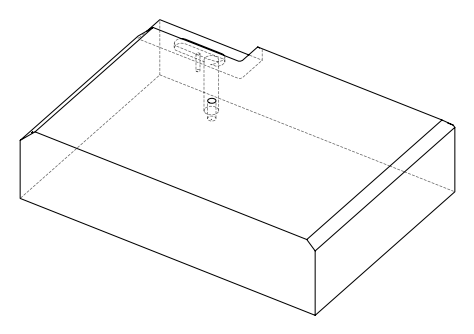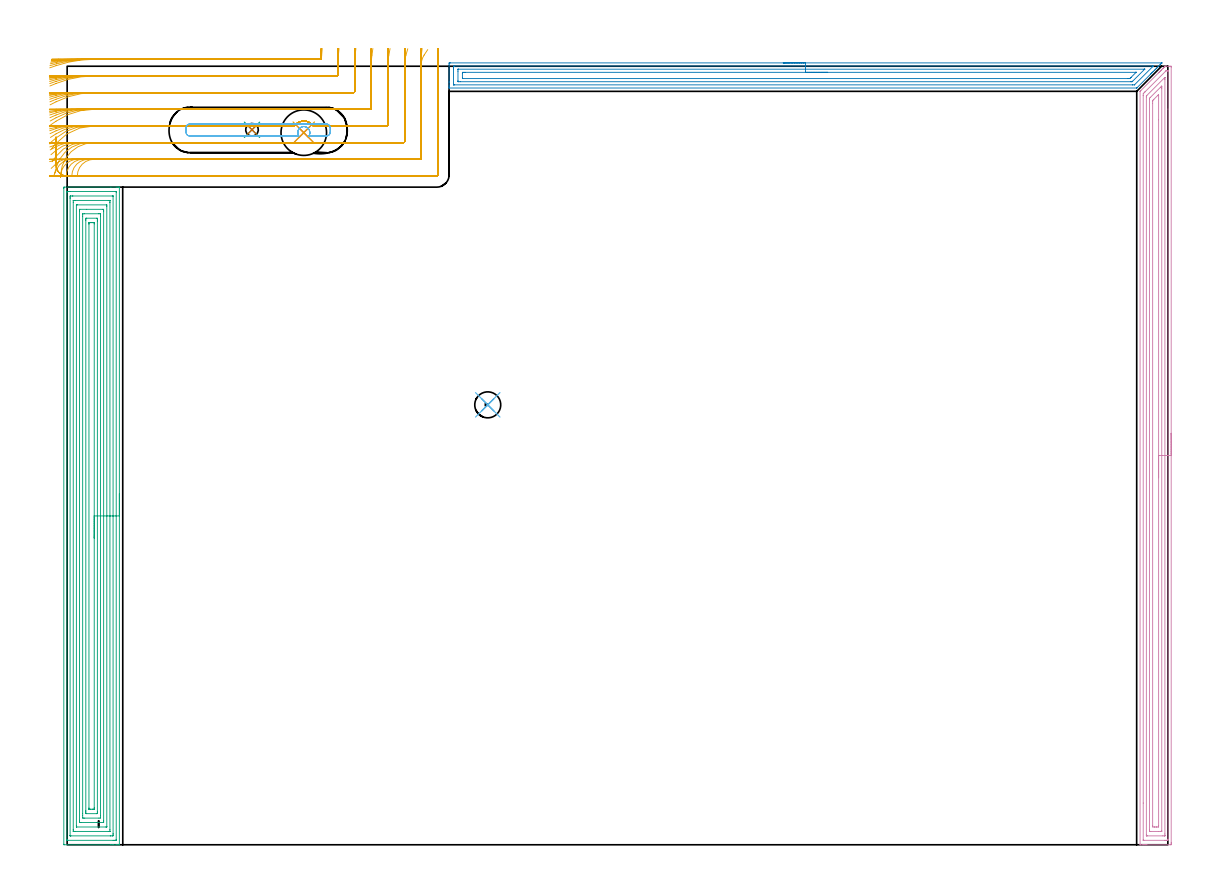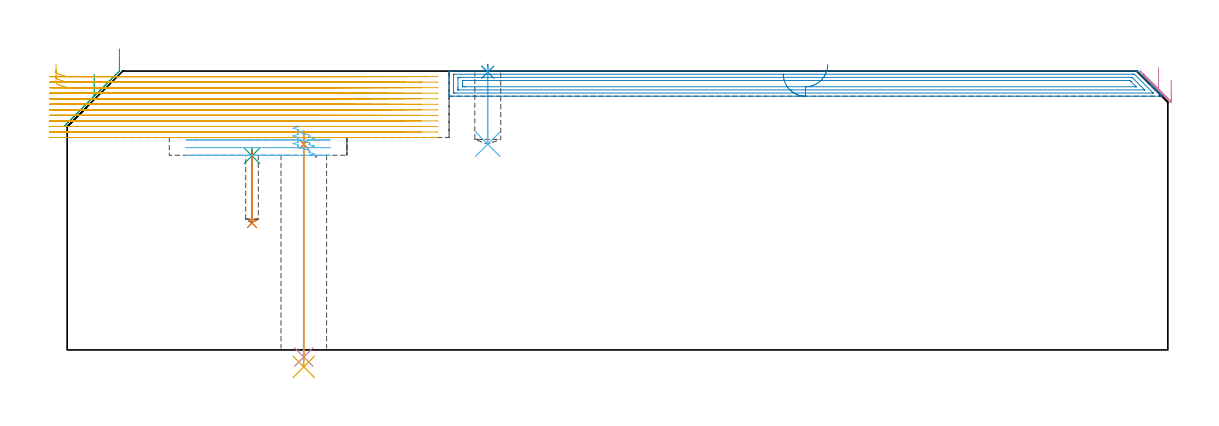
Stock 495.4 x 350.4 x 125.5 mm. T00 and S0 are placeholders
(PLAN: 12 operations, 7 tool changes, 86.6 min)
(1 SPOT_DRILL | STEP1HOLE | NXT0321_9005460120000 | 0.06 min | 3549 mm3)
(2 SPOT_DRILL_1 | STEP1POCKET | NXT0321_9005460120000 | 0.03 min | 1 mm3)
(3 SPOT_DRILL_2 | STEP1POCKET_1 | NXT0321_9005460120000 | 0.03 min | 4139 mm3)
(4 DRILL_THROUGH_HOLE_INTO_CENTER | STEP1HOLE | NXT0301_065 | 0.41 min | 6453 mm3)
(5 DRILL_TO_ENLARGE_THROUGH_HOLE | STEP1HOLE | UGT0301_050 | 0.43 min | 31342 mm3)
(6 DRILL_BLIND_HOLE_INTO_CENTER | STEP1POCKET | NXT0301_088 | 0.14 min | 3363 mm3)
(7 DRILL_BLIND_HOLE_INTO_CENTER_1 | STEP1POCKET_1 | UGT0301_180 | 0.14 min | 740 mm3)
(8 AREA_MILL | FG_CHAMFER_SURFACE | UGT0205_001 | 10.38 min | 21058 mm3)
(9 AREA_MILL_1 | FG_CHAMFER_SURFACE_1 | UGT0205_001 | 21.74 min | 95088 mm3)
(10 AREA_MILL_2 | FG_CHAMFER_SURFACE_2 | UGT0205_001 | 14.15 min | 33697 mm3)
(11 MILL_CORNER_NOTCH_RECTANGULAR | CORNER_NOTCH_RECTANGULAR | NXT0201_013 | Follow Part, ap 2.5, ae 75% | 37.94 min | 263227 mm3)
(12 MILL_RECTANGULAR_POCKET | POCKET_RECTANGULAR_STRAIGHT | UGT0201_133 | Follow Part, ap 3.75, ae 75% | 1.11 min | 9085 mm3)
(TOOL NXT0321_9005460120000 | NC Spot Drill, 142deg, 12mm, Carbide, Uncoated | D12 PA142 FL30 Z2)
(TOOL NXT0301_065 | Carbide Drill 9.4mm [860.1-0940-075A1-MM 2214] | D9.4 PA140 FL98 Z2)
(TOOL UGT0301_050 | Twist Drill 20.5 mm | D20.5 PA118 FL145 Z2)
(TOOL NXT0301_088 | Carbide Drill 11.7mm [860.1-1170-035A1-MM 2214] | D11.7 PA140 FL55 Z2)
(TOOL UGT0301_180 | Twist Drill 5.7 mm | D5.7 PA118 FL55 Z2)
(TOOL UGT0205_001 | Chamfer Mill 20 x 3 x 45 deg. | D20 FL50 Z2)
(TOOL NXT0201_013 | ENDMILL 10mm | D10 FL30 Z4)
(TOOL UGT0201_133 | Carbide End Mill 15.0 | D15 FL30 Z4)
(OP 1 SPOT_DRILL)
G17 G21 G94 G90
T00 M6
G54
G17 G0 G90 X106.5 Y320.5 S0 M3
G43 Z135.5 H0
G94 G81 G98 Z92.6 F250. R98.6
G80
M5
M2
(OP 2 SPOT_DRILL_1)
G17 G21 G94 G90
T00 M6
G54
G17 G0 G90 X189.3 Y198. S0 M3
G43 Z135.5 H0
G94 G81 G98 Z124.996 F250. R128.5
G80
M5
M2
(OP 3 SPOT_DRILL_2)
G17 G21 G94 G90
T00 M6
G54
G17 G0 G90 X83.2 Y321.8 S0 M3
G43 Z135.5 H0
G94 G81 G98 Z87.355 F250. R90.6
G80
M5
M2
(OP 4 DRILL_THROUGH_HOLE_INTO_CENTER)
G17 G21 G94 G90
T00 M6
G54
G17 G0 G90 X106.5 Y320.5 S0 M3
G43 Z135.5 H1
G94 G73 G98 Z-3.211 F250. Q8.983 R97.6
G80
M5
M2
(OP 5 DRILL_TO_ENLARGE_THROUGH_HOLE)
G17 G21 G94 G90
T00 M6
G54
G17 G0 G90 X106.5 Y320.5 S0 M3
G43 Z135.5 H0
G94 G73 G98 Z-7.659 F250. Q17.21 R97.6
G80
M5
M2
(OP 6 DRILL_BLIND_HOLE_INTO_CENTER)
G17 G21 G94 G90
T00 M6
G54
G17 G0 G90 X189.3 Y198. S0 M3
G43 Z135.5 H1
G94 G81 G98 Z92.6 F250. R127.5
G80
M5
M2
(OP 7 DRILL_BLIND_HOLE_INTO_CENTER_1)
G17 G21 G94 G90
T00 M6
G54
G17 G0 G90 X83.2 Y321.8 S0 M3
G43 Z135.5 H0
G94 G81 G98 Z57.1 F250. R89.6
G80
M5
M2
(OP 8 AREA_MILL)
G17 G21 G94 G90
T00 M6
G54
G17 G0 G90 X322.3 Y351.9 S1061 M3
G43 Z135.5 H0
Z124.2
G94 G1 X322.338 Z123.328 F250.
X322.452 Z122.464
X322.641 Z121.612
X322.903 Z120.78
X323.237 Z119.974
X323.64 Z119.2
X324.108 Z118.464
X324.64 Z117.772
X325.229 Z117.129
X325.872 Z116.54
X326.564 Z116.008
X327.3 Z115.54
X328.074 Z115.137
X328.88 Z114.803
X329.712 Z114.541
X330.563 Z114.352
X331.428 Z114.238
X332.3 Z114.2
X492.686 Y351.899 Z114.199
X492.688 Y351.896 Z114.202
X492.686 Y351.887 Z114.211
X492.096 Y351.296 Z114.804
X491.875 Y351.073 Z115.023
X491.263 Y350.463 Z115.636
X491.198 Y350.398 Z115.701
X490.998 Y350.196 Z115.9
X490.431 Y349.63 Z116.469
X490.306 Y349.505 Z116.593
X490.121 Y349.319 Z116.777
X489.597 Y348.797 Z117.302
X489.244 Y348.442 Z117.654
X488.764 Y347.964 Z118.136
X488.52 Y347.719 Z118.378
X488.368 Y347.565 Z118.53
X488.218 Y347.417 Z118.681
X488.074 Y347.273 Z118.825
X487.929 Y347.127 Z118.969
X487.787 Y346.986 Z119.112
X487.628 Y346.827 Z119.271
X487.49 Y346.688 Z119.407
X481.541 Y340.741 Z125.359
X481.411 Y340.612 Z125.487
X481.396 Y340.605 Z125.494
X481.379 Y340.6 Z125.5
X172.062
X171.91 Y340.602 Z125.488
X171.902 Y340.739 Z125.353
X171.9 Y340.883 Z125.217
Y341.227 Z124.872
Y341.865 Z124.229
Y343.061 Z123.036
Y343.619 Z122.475
Y350.914 Z115.183
X171.905 Y351.512 Z114.586
X171.91 Y351.892 Z114.205
X172.117 Y351.897 Z114.202
X172.509 Y351.9 Z114.2
X332.3
Y350.486 Z115.614
X488.348 Y350.485 Z115.615
X488.52 Y350.484 Z115.616
X488.679 Y350.479 Z115.621
X488.808 Y350.47 Z115.63
X488.751 Y350.408 Z115.692
X488.616 Y350.267 Z115.833
X488.52 Y350.17 Z115.93
X480.486 Y342.137 Z123.963
X480.39 Y342.048 Z124.052
X480.364 Y342.025 Z124.075
X480.328 Y342.021 Z124.079
X479.594 Y342.015 Z124.085
X479.442 Y342.014 Z124.086
X174.294 Y342.015 Z124.085
X174.141 Y342.016 Z124.084
X173.946 Y342.021 Z124.079
X173.909 Y342.025 Z124.075
X173.905 Y342.052 Z124.048
X173.902 Y342.081 Z124.019
X173.9 Y342.252 Z123.848
Y349.268 Z116.832
X173.903 Y349.758 Z116.342
X173.909 Y350.136 Z115.964
X173.933 Y350.479 Z115.621
X174.294 Y350.484 Z115.616
X174.446 Y350.485 Z115.615
X332.3 Y350.486 Z115.614
Y349.072 Z117.028
X484.756 Y349.071 Z117.029
X484.82
X484.95 Y349.067 Z117.033
X484.953 Y349.065 Z117.035
X484.954 Y349.059 Z117.041
X484.95 Y349.05 Z117.05
X479.556 Y343.656 Z122.444
X479.518 Y343.619 Z122.481
X479.351 Y343.462 Z122.638
X479.318 Y343.435 Z122.665
X479.218 Y343.432 Z122.668
X479.089 Y343.43 Z122.67
X478.895 Y343.429 Z122.671
X478.701 Y343.428 Z122.672
X176.972 Y343.429 Z122.671
X176.27 Y343.432 Z122.668
X176.08 Y343.435 Z122.665
X175.91 Y343.449 Z122.651
X175.905 Y343.619 Z122.481
X175.901 Y343.794 Z122.306
X175.9 Y348.18 Z117.92
X175.904 Y348.881 Z117.219
X175.907 Y349.051 Z117.049
X175.916 Y349.065 Z117.035
X175.935 Y349.067 Z117.033
X175.983 Y349.07 Z117.03
X176.08 Y349.071 Z117.029
X332.3 Y349.072 Z117.028
Y347.657 Z118.443
X480.839
X480.983 Y347.656 Z118.444
X481.069 Y347.653 Z118.447
X481.088 Y347.651 Z118.449
Y347.648 Z118.452
X481.067 Y347.622 Z118.478
X481.034 Y347.584 Z118.516
X478.824 Y345.373 Z120.727
X478.763 Y345.312 Z120.788
X478.701 Y345.25 Z120.85
X478.315 Y344.875 Z121.225
X478.276 Y344.85 Z121.25
X478.213 Y344.847 Z121.253
X478.078 Y344.845 Z121.255
X477.808 Y344.843 Z121.257
X477.455
X178.033
X177.963 Y344.844 Z121.256
X177.931 Y344.846 Z121.254
X177.916 Y344.849 Z121.251
X177.91 Y344.859 Z121.241
X177.907 Y344.954 Z121.146
X177.9 Y345.338 Z120.762
Y345.373 Z120.727
Y347.092 Z119.008
Y347.127 Z118.973
X177.908 Y347.548 Z118.552
X177.91 Y347.647 Z118.453
X178.038 Y347.651 Z118.449
X178.22 Y347.655 Z118.445
X178.758 Y347.657 Z118.443
X179.11
X332.3
X333.172 Z118.481
X334.036 Z118.595
X334.888 Z118.783
X335.72 Z119.046
X336.526 Z119.38
X337.3 Z119.782
X338.036 Z120.251
X338.728 Z120.782
X339.371 Z121.372
X339.96 Z122.015
X340.491 Z122.707
X340.96 Z123.443
X341.363 Z124.217
X341.697 Z125.023
X341.959 Z125.855
X342.148 Z126.706
X342.262 Z127.571
X342.3 Z128.443
G0 Z135.5
M5
M2
(OP 9 AREA_MILL_1)
G17 G21 G94 G90
T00 M6
G54
G17 G0 G90 X23.5 Y158. S1061 M3
G43 Z135.5 H0
G94 G1 Y157.962 Z134.628 F250.
Y157.848 Z133.763
Y157.659 Z132.912
Y157.397 Z132.08
Y157.063 Z131.274
Y156.66 Z130.5
Y156.192 Z129.764
Y155.66 Z129.072
Y155.071 Z128.429
Y154.428 Z127.839
Y153.736 Z127.308
Y153. Z126.84
Y152.226 Z126.437
Y151.42 Z126.103
Y150.588 Z125.841
Y149.736 Z125.652
Y148.872 Z125.538
Y148. Z125.5
Y0.17
X23.497 Y0.01 Z125.488
X23.469 Y0.007 Z125.461
X23.099 Y0. Z125.098
X22.76 Z124.76
X22.086 Z124.081
X20.862 Z122.859
X20.312 Z122.306
X19.7 Z121.695
X-1.248 Y0.001 Z100.749
X-1.492 Y0.01 Z100.506
X-1.499 Y0.253 Z100.499
X-1.5 Y295.384 Z100.5
X-1.497 Y295.749 Z100.502
X-1.492 Y295.99 Z100.506
X-1.248 Y296. Z100.75
X19.7 Z121.695
X22.086 Z124.081
X22.76 Z124.76
X23.099 Z125.099
X23.469 Y295.993 Z125.461
X23.497 Y295.99 Z125.488
X23.5 Y295.83 Z125.5
Y148.
X22.086 Z124.086
Y2.403
X22.084 Y2.18 Z124.084
X22.082 Y2.068 Z124.082
X22.079 Y2.021 Z124.079
X21.998 Y2.01 Z123.998
X21.597 Y2.002 Z123.597
X21.199 Y2. Z123.199
X20.712 Z122.712
X0.313 Y2.001 Z102.313
X0.056 Y2.006 Z102.056
X-0.049 Y2.01 Z101.951
X-0.079 Y2.02 Z101.921
X-0.082 Y2.068 Z101.918
X-0.084 Y2.18 Z101.916
X-0.086 Y2.403 Z101.914
Y293.597
X-0.084 Y293.82 Z101.916
X-0.082 Y293.932 Z101.918
X-0.079 Y293.979 Z101.921
X0.001 Y293.99 Z102.001
X0.403 Y293.998 Z102.403
X0.801 Y294. Z102.801
X1.288 Z103.288
X21.687 Y293.999 Z123.687
X21.944 Y293.994 Z123.944
X22.049 Y293.99 Z124.049
X22.079 Y293.98 Z124.079
X22.081 Y293.932 Z124.081
X22.084 Y293.82 Z124.084
X22.086 Y293.597 Z124.086
Y148.
X20.672 Z122.672
X20.671 Y5.083 Z122.671
X20.67 Y4.722 Z122.67
X20.666 Y4.189 Z122.666
X20.664 Y4.018 Z122.664
X20.495 Y4.006 Z122.495
X20.312 Y4.003 Z122.312
X19.613 Y4. Z121.613
X19.425 Z121.425
X1.688 Y4.001 Z103.688
X1.5 Y4.003 Z103.5
X1.375 Y4.007 Z103.375
X1.335 Y4.01 Z103.335
X1.333 Y4.026 Z103.333
X1.331 Y4.069 Z103.331
X1.329 Y4.189 Z103.329
Y290.917
X1.33 Y291.278 Z103.33
X1.333 Y291.811 Z103.333
X1.335 Y291.982 Z103.335
X1.505 Y291.994 Z103.505
X1.688 Y291.997 Z103.688
X2.387 Y292. Z104.387
X2.575 Z104.575
X20.312 Y291.999 Z122.312
X20.5 Y291.997 Z122.5
X20.625 Y291.993 Z122.625
X20.665 Y291.99 Z122.665
X20.667 Y291.974 Z122.667
X20.669 Y291.931 Z122.669
X20.671 Y291.811 Z122.671
X20.672 Y148. Z122.672
X19.257 Z121.257
Y6.869
X19.255 Y6.147 Z121.255
X19.252 Y6.042 Z121.252
X19.251 Y6.018 Z121.251
X19.238 Y6.01 Z121.238
X19.185 Y6.007 Z121.185
X18.97 Y6.003 Z120.97
X18.538 Y6. Z120.538
X3.462 Z105.462
X3.023 Y6.002 Z105.023
X2.816 Y6.005 Z104.816
X2.765 Y6.01 Z104.765
X2.749 Y6.013 Z104.749
X2.747 Y6.03 Z104.747
X2.745 Y6.098 Z104.745
X2.743 Y6.7 Z104.743
Y6.869
Y289.131
X2.745 Y289.853 Z104.745
X2.748 Y289.958 Z104.748
X2.749 Y289.982 Z104.749
X2.762 Y289.99 Z104.762
X2.815 Y289.993 Z104.815
X3.03 Y289.997 Z105.03
X3.462 Y290. Z105.462
X18.538 Z120.538
X18.977 Y289.998 Z120.977
X19.184 Y289.994 Z121.184
X19.235 Y289.99 Z121.235
X19.251 Y289.986 Z121.251
X19.252 Y289.97 Z121.252
X19.254 Y289.902 Z121.254
X19.257 Y289.3 Z121.257
Y289.131
Y148.
X17.843 Z119.843
Y8.269
X17.841 Y8.141 Z119.841
X17.836 Y8.04 Z119.836
X17.829 Y8.009 Z119.829
X17.814 Y8.006 Z119.814
X17.651 Y8.001 Z119.651
X17.415 Y8. Z119.415
X4.348 Z106.348
X4.255 Y8.001 Z106.255
X4.199 Y8.005 Z106.199
X4.172 Y8.009 Z106.172
X4.164 Y8.077 Z106.164
X4.158 Y8.462 Z106.158
X4.157 Y8.655 Z106.157
Y287.731
X4.159 Y287.859 Z106.159
X4.164 Y287.96 Z106.164
X4.171 Y287.991 Z106.171
X4.186 Y287.994 Z106.186
X4.348 Y287.999 Z106.348
X4.585 Y288. Z106.585
X17.651 Z119.651
X17.744 Y287.999 Z119.744
X17.801 Y287.995 Z119.801
X17.828 Y287.991 Z119.828
X17.836 Y287.922 Z119.836
X17.841 Y287.537 Z119.841
X17.843 Y287.345 Z119.843
Y148.
X16.429 Z118.429
Y10.78
X16.427 Y10.442 Z118.427
X16.424 Y10.165 Z118.424
X16.422 Y10.029 Z118.422
X16.414 Y10.01 Z118.414
X16.379 Y10.006 Z118.379
X16.315 Y10.002 Z118.315
X13.212 Y10. Z115.212
X6.122 Y10.001 Z108.122
X5.67 Y10.004 Z107.67
X5.589 Y10.01 Z107.589
X5.578 Y10.097 Z107.578
X5.575 Y10.442 Z107.575
X5.572 Y10.996 Z107.572
X5.571 Y285.22 Z107.571
X5.573 Y285.558 Z107.573
X5.575 Y285.835 Z107.575
X5.578 Y285.971 Z107.578
X5.586 Y285.99 Z107.586
X5.621 Y285.994 Z107.621
X5.685 Y285.998 Z107.685
X8.787 Y286. Z110.787
X15.878 Y285.999 Z117.878
X16.33 Y285.996 Z118.33
X16.411 Y285.99 Z118.411
X16.422 Y285.903 Z118.422
X16.425 Y285.558 Z118.425
X16.428 Y285.004 Z118.428
X16.429 Y148. Z118.429
X15.015 Z117.015
Y13.122
X15.013 Y12.228 Z117.013
X15.012 Y12.207 Z117.012
X14.991 Y12.01 Z116.991
X14.33 Y12.001 Z116.33
X7.896 Y12. Z109.896
X7.233 Y12.003 Z109.233
X7.009 Y12.01 Z109.009
X6.988 Y12.228 Z108.988
X6.986 Y12.251 Z108.986
X6.985 Y13.146 Z108.985
Y14.015
Y282.878
X6.987 Y283.772 Z108.987
X6.988 Y283.793 Z108.988
X7.009 Y283.99 Z109.009
X7.67 Y283.999 Z109.67
X14.104 Y284. Z116.104
X14.767 Y283.997 Z116.767
X14.991 Y283.99 Z116.991
X15.012 Y283.772 Z117.012
X15.013 Y283.749 Z117.013
X15.015 Y282.878 Z117.015
Y148.
X13.6 Z115.6
Y14.908
X13.599 Y14.524 Z115.599
X13.593 Y14.015 Z115.593
X13.232 Y14. Z115.232
X13.217 Z115.217
X8.783 Y14.001 Z110.783
X8.406 Y14.015 Z110.406
X8.402 Y14.399 Z110.402
X8.4 Y14.908 Z110.4
X8.399 Y15.294 Z110.399
X8.4 Y281.092 Z110.4
X8.401 Y281.476 Z110.401
X8.407 Y281.985 Z110.407
X8.768 Y282. Z110.768
X8.783 Z110.783
X13.217 Y281.999 Z115.217
X13.593 Y281.985 Z115.593
X13.598 Y281.601 Z115.598
X13.6 Y281.092 Z115.6
Y280.706
Y148.
X12.186 Z114.186
Y16.695
X12.185 Y16.321 Z114.185
X12.182 Y16.134 Z114.182
X12.179 Y16.042 Z114.179
X12.173 Y16.009 Z114.173
X12.128 Y16.005 Z114.128
X11.443 Y16.001 Z113.443
X11.246 Y16. Z113.246
X10.557 Z112.557
X10.358 Y16.001 Z112.358
X9.845 Y16.01 Z111.845
X9.82 Y16.011 Z111.82
X9.818 Y16.039 Z111.818
X9.816 Y16.111 Z111.816
X9.814 Y16.257 Z111.814
Y16.55
Y279.305
X9.815 Y279.679 Z111.815
X9.818 Y279.866 Z111.818
X9.821 Y279.958 Z111.821
X9.827 Y279.991 Z111.827
X9.872 Y279.995 Z111.872
X10.557 Y279.999 Z112.557
X10.754 Y280. Z112.754
X11.443 Z113.443
X11.642 Y279.999 Z113.642
X12.155 Y279.99 Z114.155
X12.18 Y279.989 Z114.18
X12.182 Y279.961 Z114.182
X12.184 Y279.889 Z114.184
X12.186 Y279.743 Z114.186
Y279.45
Y148.
Y147.128 Z114.224
Y146.264 Z114.338
Y145.412 Z114.527
Y144.58 Z114.789
Y143.774 Z115.123
Y143. Z115.526
Y142.264 Z115.995
Y141.572 Z116.526
Y140.929 Z117.115
Y140.34 Z117.758
Y139.808 Z118.45
Y139.34 Z119.186
Y138.937 Z119.96
Y138.603 Z120.766
Y138.341 Z121.598
Y138.152 Z122.45
Y138.038 Z123.315
Y138. Z124.186
G0 Z135.5
M5
M2
(OP 10 AREA_MILL_2)
G17 G21 G94 G90
T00 M6
G54
G17 G0 G90 X496.9 Y185.2 S1061 M3
G43 Z135.5 H0
Z121.5
G94 G1 Y185.162 Z120.628 F250.
Y185.048 Z119.764
Y184.859 Z118.912
Y184.597 Z118.08
Y184.263 Z117.274
Y183.86 Z116.5
Y183.391 Z115.764
Y182.86 Z115.072
Y182.271 Z114.429
Y181.628 Z113.84
Y180.936 Z113.308
Y180.2 Z112.84
Y179.426 Z112.437
Y178.62 Z112.103
Y177.788 Z111.841
Y176.936 Z111.652
Y176.072 Z111.538
Y175.2 Z111.5
Y1.089
X496.899 Y0.613 Z111.501
X496.895 Y0.201 Z111.503
X496.892 Y0.01 Z111.505
X496.489 Y0. Z111.908
X485.947 Z122.448
X485.396 Z123.
X485.068 Z123.328
X484.518 Z123.878
X484.189 Z124.205
X483.207 Z125.192
X483.051 Y0.003 Z125.342
X482.902 Y0.01 Z125.488
X482.9 Y0.167 Z125.5
Y339.07
X482.906 Y339.094 Z125.492
X482.918 Y339.117 Z125.48
X483.243 Y339.443 Z125.157
X491.218 Y347.42 Z117.178
X491.353 Y347.554 Z117.045
X491.519 Y347.721 Z116.878
X491.657 Y347.859 Z116.739
X491.799 Y348. Z116.598
X491.952 Y348.153 Z116.446
X492.096 Y348.299 Z116.299
X492.246 Y348.447 Z116.152
X492.384 Y348.585 Z116.014
X492.536 Y348.738 Z115.859
X493.025 Y349.225 Z115.375
X493.288 Y349.489 Z115.11
X493.414 Y349.616 Z114.982
X493.767 Y349.967 Z114.632
X493.948 Y350.148 Z114.451
X494.184 Y350.382 Z114.214
X494.208 Y350.398 Z114.19
X494.293 Y350.4 Z114.106
X494.319 Z114.079
X495.939 Z112.457
X496.489 Z111.907
X496.817 Y350.399 Z111.58
X496.891 Y350.397 Z111.505
X496.9 Y350.024 Z111.5
Y175.2
X495.486 Z112.914
X495.485 Y2.527 Z112.915
X495.484 Y2.4 Z112.916
X495.479 Y2.026 Z112.921
X495.117 Y2.008 Z113.283
X494.732 Y2.003 Z113.668
X494.246 Y2. Z114.154
X493.853 Z114.547
X484.582 Z123.818
X484.392 Y2.002 Z124.008
X484.362 Y2.004 Z124.038
X484.331 Y2.01 Z124.069
X484.321 Y2.018 Z124.079
X484.32 Y2.042 Z124.08
X484.315 Y2.272 Z124.085
X484.314 Y18.78 Z124.086
X484.315 Y337.157 Z124.085
Y337.284
X484.32 Y338.044 Z124.08
X484.438 Y338.177 Z123.962
X484.752 Y338.499 Z123.648
X485.068 Y338.818 Z123.332
X485.193 Y338.943 Z123.207
X494.25 Y348. Z114.15
X494.495 Y348.242 Z113.905
X494.575 Y348.319 Z113.825
X494.639 Y348.378 Z113.761
X494.732 Y348.39 Z113.668
X495.219 Y348.398 Z113.181
X495.408 Z112.992
X495.438 Y348.395 Z112.962
X495.469 Y348.39 Z112.931
X495.479 Y348.381 Z112.921
X495.48 Y348.358 Z112.92
X495.485 Y348.128 Z112.915
X495.486 Y331.106 Z112.914
Y175.2
X494.072 Z114.328
X494.071 Y4.857 Z114.329
X494.069 Y4.186 Z114.331
X494.067 Y4.075 Z114.333
X494.065 Y4.023 Z114.335
X494.058 Y4.009 Z114.342
X494.032 Y4.004 Z114.368
X493.853 Y4.002 Z114.547
X493.157 Y4. Z115.243
X486.128 Y4.001 Z122.272
X485.947 Y4.005 Z122.453
X485.765 Y4.01 Z122.635
X485.735 Y4.021 Z122.665
X485.732 Y4.053 Z122.668
X485.73 Y4.112 Z122.67
X485.729 Y4.186 Z122.671
Y4.407
Y336.612
X485.731 Y336.834 Z122.669
X485.735 Y336.982 Z122.665
X485.737 Y337.026 Z122.663
X485.748 Y337.041 Z122.652
X485.779 Y337.076 Z122.621
X485.947 Y337.247 Z122.453
X493.936 Y345.237 Z114.464
X494.022 Y345.321 Z114.378
X494.043 Y345.337 Z114.357
X494.065 Y345.35 Z114.335
X494.066 Y345.321 Z114.334
X494.07 Y345.183 Z114.33
X494.071 Y345.1 Z114.329
X494.072 Y344.428 Z114.328
Y175.2
X492.657 Z115.743
X492.656 Y6.295 Z115.744
X492.654 Y6.105 Z115.746
X492.651 Y6.037 Z115.749
X492.648 Y6.01 Z115.752
X492.627 Y6.008 Z115.773
X492.522 Y6.004 Z115.878
X492.096 Y6. Z116.304
X492.068 Z116.332
X491.218 Z117.182
X487.676 Z120.724
X487.278 Y6.007 Z121.122
X487.18 Y6.01 Z121.22
X487.149 Y6.021 Z121.251
X487.147 Y6.053 Z121.253
X487.145 Y6.134 Z121.255
X487.143 Y6.541 Z121.257
Y6.865
Y335.498
X487.145 Y335.783 Z121.255
X487.148 Y335.925 Z121.252
X487.151 Y335.99 Z121.249
X487.184 Y336.026 Z121.216
X487.54 Y336.391 Z120.86
X492.096 Y340.947 Z116.304
X492.498 Y341.341 Z115.902
X492.567 Y341.406 Z115.833
X492.651 Y341.468 Z115.749
X492.653 Y341.362 Z115.747
X492.656 Y341.18 Z115.744
X492.657 Y340.856 Z115.743
Y340.286
Y175.2
X491.243 Z117.157
Y8.651
X491.242 Y8.626 Z117.158
X491.218 Y8.01 Z117.182
X490.976 Y8.003 Z117.424
X490.339 Y8. Z118.061
X490.101 Z118.299
X489.461 Z118.939
X489.221 Y8.001 Z119.179
X488.582 Y8.01 Z119.818
X488.558 Y8.651 Z119.842
X488.557 Y8.676 Z119.843
Y333.712
X488.558 Y334.605 Z119.842
Y334.629
X488.582 Y334.972 Z119.818
X488.84 Y335.236 Z119.56
X489.097 Y335.498 Z119.303
X490.883 Y337.284 Z117.517
X491.054 Y337.451 Z117.346
X491.218 Y337.608 Z117.182
X491.241 Y337.284 Z117.159
X491.242 Y337.259 Z117.158
X491.243 Y326.317 Z117.157
Y175.2
Y174.328 Z117.195
Y173.463 Z117.309
Y172.612 Z117.498
Y171.78 Z117.76
Y170.974 Z118.094
Y170.2 Z118.497
Y169.464 Z118.965
Y168.772 Z119.496
Y168.129 Z120.086
Y167.54 Z120.729
Y167.008 Z121.421
Y166.54 Z122.157
Y166.137 Z122.931
Y165.803 Z123.737
Y165.541 Z124.569
Y165.352 Z125.42
Y165.238 Z126.285
Y165.2 Z127.157
G0 Z135.5
M5
M2
(OP 11 MILL_CORNER_NOTCH_RECTANGULAR)
G17 G21 G94 G90
T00 M6
G54
G17 G0 G90 X-7.831 Y349.675 S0 M3
G43 Z135.5 H0
Z123.008
G94 G1 X-4.994 Y350.65 F250.
G2 X12.069 Y353.5 R52.5 F500.
G1 X113.976
G3 X114.47 Y353.969 R0.5
G2 X114.564 Y355.4 R52.5
G1 X114.8 Y358.391 F250.
G0 Z135.5
X-7.776 Y341.499
Z123.008
G1 X-5. Y342.637
G2 X12.069 Y346. R45. F500.
G1 X121.405
G3 X121.9 Y346.495 R0.5
G1 Y351.257
G2 X122.091 Y355.4 R45.
G1 X122.367 Y358.387 F250.
G0 Z135.5
X-7.671 Y333.025
Z123.008
G1 X-5. Y334.39
G2 X12.069 Y338.5 R37.5 F500.
G1 X128.905
G3 X129.4 Y338.995 R0.5
G1 Y351.257
G2 X129.63 Y355.4 R37.5
G1 X129.961 Y358.382 F250.
G0 Z135.5
X-7.467 Y323.964
Z123.008
G1 X-5. Y325.671
G2 X12.069 Y331. R30. F500.
G1 X136.405
G3 X136.9 Y331.495 R0.5
G1 Y351.257
G2 X137.187 Y355.4 R30.
G1 X137.602 Y358.371 F250.
G0 Z135.5
X-6.955 Y313.384
Z123.008
G1 X-5. Y315.66
G2 X12.069 Y323.5 R22.5 F500.
G1 X102.196
X102.289 Y323.63
X102.707 Y324.127
X103.225 Y324.6
G2 X107.729 Y325.598 R5.302
X110.743 Y323.589 R5.265
G1 X110.805 Y323.5
X136.405
X143.904
G3 X144.4 Y323.996 R0.5
G1 Y351.257
G2 X144.785 Y355.4 R22.5
G1 X145.337 Y358.349 F250.
G0 Z135.5
X-2.996 Y300.432
Z123.008
G1 X-2.903 Y301.929
G2 X12.069 Y316. R15. F500.
G1 X103.815
X106.815 F250.
G0 Z135.5
X106.189
Z123.008
G1 X109.189
X151.404 F500.
G3 X151.9 Y316.496 R0.5
G1 Y351.257
G2 X152.484 Y355.4 R15.
G1 X153.312 Y358.283 F250.
G0 Z135.5
X-5. Y318.636
Z128.5
G1 Y306. Z125.114
Y305.684 Z125.029
X-4.885 Y304.889 Z124.814
X-4.645 Y304.123 Z124.599
X-4.285 Y303.405 Z124.384
X-3.816 Y302.754 Z124.169
X-3.248 Y302.186 Z123.954
X-2.597 Y301.716 Z123.738
X-1.879 Y301.356 Z123.523
X-1.113 Y301.115 Z123.308
X-0.319 Y301. Z123.093
X-0.002 Z123.008
X4.569
G2 X12.069 Y308.5 R7.5 F500.
G1 X158.904
G3 X159.4 Y308.996 R0.5
G1 Y351.257
G2 X160.648 Y355.4 R7.5
G1 X162.305 Y357.901 F250.
G0 Z135.5
X9.069 Y301.
Z123.008
G1 X12.069
X166.404 F500.
G3 X166.9 Y301.496 R0.5
G1 Y351.257
Y354.257 F250.
G0 Z135.5
X-7.769 Y350.637
Z120.517
G1 X-4.885 Y351.465
G2 X9.591 Y353.5 R52.5 F500.
G1 X113.905
G3 X114.4 Y353.995 R0.5
G1 Y354.605
G2 X114.406 Y355.4 R52.5
G1 X114.451 Y358.4 F250.
G0 Z135.5
X-7.838 Y342.596
Z120.517
G1 X-5. Y343.569
G2 X9.591 Y346. R45. F500.
G1 X121.405
G3 X121.9 Y346.495 R0.5
G1 Y354.605
G2 X121.907 Y355.4 R45.
G1 X121.96 Y358.4 F250.
G0 Z135.5
X-7.764 Y334.377
Z120.517
G1 X-5. Y335.545
G2 X9.591 Y338.5 R37.5 F500.
G1 X128.905
G3 X129.4 Y338.995 R0.5
G1 Y354.605
G2 X129.408 Y355.4 R37.5
G1 X129.472 Y358.399 F250.
G0 Z135.5
X-7.621 Y325.753
Z120.517
G1 X-5. Y327.212
G2 X9.591 Y331. R30. F500.
G1 X136.405
G3 X136.9 Y331.495 R0.5
G1 Y354.605
G2 X136.911 Y355.4 R30.
G1 X136.99 Y358.399 F250.
G0 Z135.5
X-7.284 Y316.182
Z120.517
G1 X-5. Y318.127
G2 X9.591 Y323.5 R22.5 F500.
G1 X102.196
X102.289 Y323.63
X102.707 Y324.127
X103.225 Y324.6
G2 X107.729 Y325.598 R5.302
X110.743 Y323.589 R5.265
G1 X110.805 Y323.5
X136.405
X143.904
G3 X144.4 Y323.996 R0.5
G1 Y354.605
G2 X144.414 Y355.4 R22.5
G1 X144.52 Y358.398 F250.
G0 Z135.5
X-5.671 Y302.036
Z120.517
G1 X-4.884 Y304.931
G2 X9.591 Y316. R15. F500.
G1 X103.815
X106.815 F250.
G0 Z135.5
X106.189
Z120.517
G1 X109.189
X151.404 F500.
G3 X151.9 Y316.496 R0.5
G1 Y354.605
G2 X151.921 Y355.4 R15.
G1 X152.08 Y358.396 F250.
G0 Z135.5
X-5. Y318.636
Z126.008
G1 Y306. Z122.622
Y305.684 Z122.538
X-4.885 Y304.889 Z122.322
X-4.645 Y304.123 Z122.107
X-4.286 Y303.405 Z121.892
X-3.816 Y302.754 Z121.677
X-3.248 Y302.186 Z121.462
X-2.597 Y301.716 Z121.247
X-1.88 Y301.356 Z121.032
X-1.114 Y301.115 Z120.816
X-0.319 Y301. Z120.601
X-0.003 Z120.517
X2.091
G2 X9.591 Y308.5 R7.5 F500.
G1 X158.904
G3 X159.4 Y308.996 R0.5
G1 Y354.605
G2 X159.442 Y355.4 R7.5
G1 X159.76 Y358.383 F250.
G0 Z135.5
X6.591 Y301.
Z120.517
G1 X9.591
X166.404 F500.
G3 X166.9 Y301.496 R0.5
G1 Y354.605
Y357.605 F250.
G0 Z135.5
X-7.604 Y351.484
Z118.025
G1 X-4.681 Y352.158
G2 X7.114 Y353.5 R52.5 F500.
G1 X113.905
G3 X114.4 Y353.995 R0.5
G1 Y355.4
Y358.4 F250.
G0 Z135.5
X-7.889 Y343.531
Z118.025
G1 X-5. Y344.339
G2 X7.114 Y346. R45. F500.
G1 X121.405
G3 X121.9 Y346.495 R0.5
G1 Y353.995
Y355.4
Y358.4 F250.
G0 Z135.5
X-7.839 Y335.52
Z118.025
G1 X-5. Y336.489
G2 X7.114 Y338.5 R37.5 F500.
G1 X128.905
G3 X129.4 Y338.995 R0.5
G1 Y346.495
Y355.4
Y358.4 F250.
G0 Z135.5
X-7.745 Y327.234
Z118.025
G1 X-5. Y328.445
G2 X7.114 Y331. R30. F500.
G1 X136.404
G3 X136.9 Y331.496 R0.5
G1 Y338.995
Y355.4
Y358.4 F250.
G0 Z135.5
X-7.528 Y318.345
Z118.025
G1 X-5. Y319.96
G2 X7.114 Y323.5 R22.5 F500.
G1 X102.196
X102.289 Y323.63
X102.707 Y324.127
X103.225 Y324.6
G2 X107.729 Y325.598 R5.304
X110.743 Y323.589 R5.265
G1 X110.805 Y323.5
X143.904
G3 X144.4 Y323.996 R0.5
G1 Y331.496
Y355.4
Y358.4 F250.
G0 Z135.5
X-6.769 Y307.423
Z118.025
G1 X-5. Y309.845
G2 X7.114 Y316. R15. F500.
G1 X103.815
X106.815 F250.
G0 Z135.5
X106.189
Z118.025
G1 X109.189
X151.404 F500.
G3 X151.9 Y316.496 R0.5
G1 Y323.996
Y355.4
Y358.4 F250.
G0 Z135.5
X-5. Y318.254
Z123.517
G1 Y306. Z120.233
Y305.684 Z120.148
X-4.873 Y304.838 Z119.919
X-4.605 Y304.026 Z119.69
X-4.202 Y303.272 Z119.461
X-3.677 Y302.597 Z119.232
X-3.044 Y302.021 Z119.003
X-2.323 Y301.561 Z118.774
X-1.535 Y301.231 Z118.544
X-0.701 Y301.039 Z118.315
X-0.194 Y301. Z118.179
X-0.003 Z118.128
X-0.194 Z118.076
X-0.386 Y301.015 Z118.025
G2 X7.114 Y308.5 R7.5 F500.
G1 X158.904
G3 X159.4 Y308.996 R0.5
G1 Y316.496
Y355.4
X159.401 Y358.4 F250.
G0 Z135.5
X4.114 Y301.
Z118.025
G1 X7.114
X166.404 F500.
G3 X166.9 Y301.496 R0.5
G1 Y355.398
Y358.398 F250.
G0 Z135.5
X-7.389 Y352.192
Z115.533
G1 X-4.434 Y352.71
G2 X4.637 Y353.5 R52.5 F500.
G1 X113.905
G3 X114.4 Y353.995 R0.5
G1 Y355.4
Y358.4 F250.
G0 Z135.5
X-7.93 Y344.313
Z115.533
G1 X-5. Y344.956
G2 X4.637 Y346. R45. F500.
G1 X121.405
G3 X121.9 Y346.495 R0.5
G1 Y355.4
Y358.4 F250.
G0 Z135.5
X-7.899 Y336.47
Z115.533
G1 X-5. Y337.241
G2 X4.637 Y338.5 R37.5 F500.
G1 X128.905
G3 X129.4 Y338.995 R0.5
G1 Y355.4
Y358.4 F250.
G0 Z135.5
X-7.841 Y328.446
Z115.533
G1 X-5. Y329.41
G2 X4.637 Y331. R30. F500.
G1 X136.404
G3 X136.9 Y331.496 R0.5
G1 Y355.4
Y358.4 F250.
G0 Z135.5
X-7.711 Y320.047
Z115.533
G1 X-5. Y321.332
G2 X4.637 Y323.5 R22.5 F500.
G1 X102.196
X102.289 Y323.63
X102.707 Y324.127
X103.225 Y324.6
G2 X107.729 Y325.598 R5.304
X110.743 Y323.589 R5.265
G1 X110.805 Y323.5
X143.904
G3 X144.4 Y323.996 R0.5
G1 Y355.4
Y358.4 F250.
G0 Z135.5
X-7.299 Y310.567
Z115.533
G1 X-5. Y312.495
G2 X4.637 Y316. R15. F500.
G1 X103.815
X106.815 F250.
G0 Z135.5
X106.189
Z115.533
G1 X109.189
X151.404 F500.
G3 X151.9 Y316.496 R0.5
G1 Y355.4
Y358.4 F250.
G0 Z135.5
X-2.986 Y300.376
Z115.533
G1 X-2.813 Y301.866
G2 X4.637 Y308.5 R7.5 F500.
G1 X158.904
G3 X159.4 Y308.996 R0.5
G1 Y355.4
Y358.4 F250.
G0 Z135.5
X1.637 Y301.
Z115.533
G1 X4.637
X166.404 F500.
G3 X166.9 Y301.496 R0.5
G1 Y355.4
Y358.4 F250.
G0 Z135.5
X-7.178 Y352.75
Z113.042
G1 X-4.2 Y353.113
G2 X2.16 Y353.5 R52.5 F500.
G1 X113.905
G3 X114.4 Y353.995 R0.5
G1 Y355.4
Y358.4 F250.
G0 Z135.5
X-7.962 Y344.949
Z113.042
G1 X-5. Y345.427
G2 X2.16 Y346. R45. F500.
G1 X121.405
G3 X121.9 Y346.495 R0.5
G1 Y355.4
Y358.4 F250.
G0 Z135.5
X-7.945 Y337.237
Z113.042
G1 X-5. Y337.81
G2 X2.16 Y338.5 R37.5 F500.
G1 X128.905
G3 X129.4 Y338.995 R0.5
G1 Y355.4
Y358.4 F250.
G0 Z135.5
X-7.913 Y329.417
Z113.042
G1 X-5. Y330.133
G2 X2.16 Y331. R30. F500.
G1 X136.404
G3 X136.9 Y331.496 R0.5
G1 Y355.4
Y358.4 F250.
G0 Z135.5
X-7.844 Y321.376
Z113.042
G1 X-5. Y322.33
G2 X2.16 Y323.5 R22.5 F500.
G1 X102.196
X102.289 Y323.63
X102.707 Y324.127
X103.225 Y324.6
G2 X107.729 Y325.598 R5.303
X110.743 Y323.589 R5.265
G1 X110.805 Y323.5
X143.904
G3 X144.4 Y323.996 R0.5
G1 Y355.4
Y358.4 F250.
G0 Z135.5
X-7.636 Y312.749
Z113.042
G1 X-5. Y314.181
G2 X2.16 Y316. R15. F500.
G1 X103.816
X106.816 F250.
G0 Z135.5
X106.189
Z113.042
G1 X109.189
X151.404 F500.
G3 X151.9 Y316.496 R0.5
G1 Y355.4
Y358.4 F250.
G0 Z135.5
X-5.906 Y301.429
Z113.042
G1 X-4.646 Y304.152
G2 X2.16 Y308.5 R7.5 F500.
G1 X158.904
G3 X159.4 Y308.996 R0.5
G1 Y355.4
Y358.4 F250.
G0 Z135.5
X-0.84 Y301.
Z113.042
G1 X2.16
X166.404 F500.
G3 X166.9 Y301.496 R0.5
G1 Y355.4
Y358.4 F250.
G0 Z135.5
X-7.04 Y353.094
Z110.55
G1 X-4.049 Y353.333
G2 X0.135 Y353.5 R52.5 F500.
G1 X113.905
G3 X114.4 Y353.995 R0.5
G1 Y355.4
Y358.4 F250.
G0 Z135.5
X-7.98 Y345.364
Z110.55
G1 X-5. Y345.706
G2 X0.135 Y346. R45. F500.
G1 X121.405
G3 X121.9 Y346.495 R0.5
G1 Y355.4
Y358.4 F250.
G0 Z135.5
X-7.972 Y337.736
Z110.55
G1 X-5. Y338.147
G2 X0.135 Y338.5 R37.5 F500.
G1 X128.905
G3 X129.4 Y338.995 R0.5
G1 Y355.4
Y358.4 F250.
G0 Z135.5
X-7.956 Y330.044
Z110.55
G1 X-5. Y330.557
G2 X0.135 Y331. R30. F500.
G1 X136.405
G3 X136.9 Y331.495 R0.5
G1 Y355.4
Y358.4 F250.
G0 Z135.5
X-7.921 Y322.222
Z110.55
G1 X-5. Y322.906
G2 X0.135 Y323.5 R22.5 F500.
G1 X102.196
X102.289 Y323.63
X102.707 Y324.127
X103.225 Y324.6
G2 X107.729 Y325.598 R5.302
X110.743 Y323.589 R5.265
G1 X110.805 Y323.5
X136.405
X143.904
G3 X144.4 Y323.996 R0.5
G1 Y355.4
Y358.4 F250.
G0 Z135.5
X-7.819 Y314.067
Z110.55
G1 X-5. Y315.094
G2 X0.135 Y316. R15. F500.
G1 X103.816
X106.816 F250.
G0 Z135.5
X106.189
Z110.55
G1 X109.189
X151.404 F500.
G3 X151.9 Y316.496 R0.5
G1 Y355.4
Y358.4 F250.
G0 Z135.5
X-7.187 Y304.413
Z110.55
G1 X-5. Y306.467
G2 X0.135 Y308.5 R7.5 F500.
G1 X158.904
G3 X159.4 Y308.996 R0.5
G1 Y355.4
Y358.4 F250.
G0 Z135.5
X-2.865 Y301.
Z110.55
G1 X0.135
X166.404 F500.
G3 X166.9 Y301.496 R0.5
G1 Y355.4
Y358.4 F250.
G0 Z135.5
X-6.928 Y353.443
Z108.058
G1 X-3.929 Y353.493
G2 X-3.056 Y353.5 R52.5 F500.
G1 X113.905
G3 X114.4 Y353.995 R0.5
G1 Y355.4
Y358.4 F250.
G0 Z135.5
X-7.997 Y345.828
Z108.058
G1 X-5. Y345.958
G2 X-3.056 Y346. R45. F500.
G1 X121.405
G3 X121.9 Y346.495 R0.5
G1 Y355.4
Y358.4 F250.
G0 Z135.5
X-7.996 Y338.294
Z108.058
G1 X-5. Y338.45
G2 X-3.056 Y338.5 R37.5 F500.
G1 X128.905
G3 X129.4 Y338.995 R0.5
G1 Y355.4
Y358.4 F250.
G0 Z135.5
X-7.994 Y330.743
Z108.058
G1 X-5. Y330.937
G2 X-3.056 Y331. R30. F500.
G1 X136.404
G3 X136.9 Y331.496 R0.5
G1 Y355.4
Y358.4 F250.
G0 Z135.5
X-7.989 Y323.157
Z108.058
G1 X-5. Y323.416
G2 X-3.056 Y323.5 R22.5 F500.
G1 X102.196
X102.289 Y323.63
X102.707 Y324.127
X103.225 Y324.6
G2 X107.729 Y325.598 R5.302
X110.743 Y323.589 R5.265
G1 X110.805 Y323.5
X143.904
G3 X144.4 Y323.996 R0.5
G1 Y355.4
Y358.4 F250.
G0 Z135.5
X-7.975 Y315.485
Z108.058
G1 X-5. Y315.874
G2 X-3.056 Y316. R15. F500.
G1 X103.815
X106.815 F250.
G0 Z135.5
X106.189
Z108.058
G1 X109.189
X151.404 F500.
G3 X151.9 Y316.496 R0.5
G1 Y355.4
Y358.4 F250.
G0 Z135.5
X-7.898 Y307.466
Z108.058
G1 X-5. Y308.244
G2 X-3.056 Y308.5 R7.5 F500.
G1 X158.904
G3 X159.4 Y308.996 R0.5
G1 Y355.4
Y358.4 F250.
G0 Z135.5
X-6.056 Y301.
Z108.058
G1 X-3.056
X166.404 F500.
G3 X166.9 Y301.496 R0.5
G1 Y355.4
Y358.4 F250.
G0 Z135.5
X-6.923 Y353.5
Z105.567
G1 X-3.923
X113.905 F500.
G3 X114.4 Y353.995 R0.5
G1 Y355.4
Y358.4 F250.
G0 Z135.5
X-8. Y345.985
Z105.567
G1 X-5. Y346.
X-4.788 F500.
X121.405
G3 X121.9 Y346.495 R0.5
G1 Y355.4
Y358.4 F250.
G0 Z135.5
X-8. Y338.482
Z105.567
G1 X-5. Y338.499
X-4.788 Y338.5 F500.
X128.905
G3 X129.4 Y338.995 R0.5
G1 Y355.4
Y358.4 F250.
G0 Z135.5
X-8. Y330.978
Z105.567
G1 X-5. Y330.999
X-4.788 Y331. F500.
X136.405
G3 X136.9 Y331.495 R0.5
G1 Y355.4
Y358.4 F250.
G0 Z135.5
X-8. Y323.471
Z105.567
G1 X-5. Y323.499
X-4.788 Y323.5 F500.
X102.196
X102.289 Y323.63
X102.707 Y324.127
X103.225 Y324.6
G2 X107.729 Y325.598 R5.302
X110.743 Y323.589 R5.265
G1 X110.805 Y323.5
X143.904
G3 X144.4 Y323.996 R0.5
G1 Y355.4
Y358.4 F250.
G0 Z135.5
X-8. Y315.956
Z105.567
G1 X-5. Y315.999
G2 X-4.788 Y316. R15. F500.
G1 X103.815
X106.815 F250.
G0 Z135.5
X106.189
Z105.567
G1 X109.189
X151.404 F500.
G3 X151.9 Y316.496 R0.5
G1 Y355.4
Y358.4 F250.
G0 Z135.5
X-7.999 Y308.412
Z105.567
G1 X-5. Y308.497
G2 X-4.788 Y308.5 R7.5 F500.
G1 X158.904
G3 X159.4 Y308.996 R0.5
G1 Y355.4
Y358.4 F250.
G0 Z135.5
X-7.788 Y301.
Z105.567
G1 X-4.788
X166.404 F500.
G3 X166.9 Y301.496 R0.5
G1 Y355.4
Y358.4 F250.
G0 Z135.5
X-6.923 Y353.5
Z103.075
G1 X-3.923
X113.905 F500.
G3 X114.4 Y353.995 R0.5
G1 Y355.4
Y358.4 F250.
G0 Z135.5
X-8. Y346.
Z103.075
G1 X-5.
X121.405 F500.
G3 X121.9 Y346.495 R0.5
G1 Y355.4
Y358.4 F250.
G0 Z135.5
X-8. Y338.5
Z103.075
G1 X-5.
X128.905 F500.
G3 X129.4 Y338.995 R0.5
G1 Y355.4
Y358.4 F250.
G0 Z135.5
X-8. Y331.
Z103.075
G1 X-5.
X136.404 F500.
G3 X136.9 Y331.496 R0.5
G1 Y355.4
Y358.4 F250.
G0 Z135.5
X-8. Y323.5
Z103.075
G1 X-5.
X102.196 F500.
X102.289 Y323.63
X102.707 Y324.127
X103.225 Y324.6
G2 X107.729 Y325.598 R5.304
X110.743 Y323.589 R5.265
G1 X110.805 Y323.5
X136.404
X143.904
G3 X144.4 Y323.996 R0.5
G1 Y355.4
Y358.4 F250.
G0 Z135.5
X-8. Y316.
Z103.075
G1 X-5.
X103.815 F500.
X106.815 F250.
G0 Z135.5
X106.189
Z103.075
G1 X109.189
X151.404 F500.
G3 X151.9 Y316.496 R0.5
G1 Y355.4
Y358.4 F250.
G0 Z135.5
X-8. Y308.5
Z103.075
G1 X-5.
X158.904 F500.
G3 X159.4 Y308.996 R0.5
G1 Y355.4
Y358.4 F250.
G0 Z135.5
X-8. Y301.
Z103.075
G1 X-5.
X166.404 F500.
G3 X166.9 Y301.496 R0.5
G1 Y355.4
Y358.4 F250.
G0 Z135.5
X-6.923 Y353.5
Z100.583
G1 X-3.923
X113.905 F500.
G3 X114.4 Y353.995 R0.5
G1 Y355.4
Y358.4 F250.
G0 Z135.5
X-8. Y346.
Z100.583
G1 X-5.
X121.405 F500.
G3 X121.9 Y346.495 R0.5
G1 Y355.4
Y358.4 F250.
G0 Z135.5
X-8. Y338.5
Z100.583
G1 X-5.
X128.905 F500.
G3 X129.4 Y338.995 R0.5
G1 Y355.4
Y358.4 F250.
G0 Z135.5
X-8. Y331.
Z100.583
G1 X-5.
X136.404 F500.
G3 X136.9 Y331.496 R0.5
G1 Y355.4
Y358.4 F250.
G0 Z135.5
X-8. Y323.5
Z100.583
G1 X-5.
X102.196 F500.
X102.289 Y323.63
X102.707 Y324.127
X103.225 Y324.6
G2 X107.729 Y325.598 R5.304
X110.743 Y323.589 R5.265
G1 X110.805 Y323.5
X136.404
X143.904
G3 X144.4 Y323.996 R0.5
G1 Y355.4
Y358.4 F250.
G0 Z135.5
X-8. Y316.
Z100.583
G1 X-5.
X103.815 F500.
X106.815 F250.
G0 Z135.5
X106.189
Z100.583
G1 X109.189
X151.404 F500.
G3 X151.9 Y316.496 R0.5
G1 Y355.4
Y358.4 F250.
G0 Z135.5
X-8. Y308.5
Z100.583
G1 X-5.
X158.904 F500.
G3 X159.4 Y308.996 R0.5
G1 Y355.4
Y358.4 F250.
G0 Z135.5
X-8. Y301.
Z100.583
G1 X-5.
X166.404 F500.
G3 X166.9 Y301.496 R0.5
G1 Y355.4
Y358.4 F250.
G0 Z135.5
X-6.923 Y353.5
Z98.092
G1 X-3.923
X113.905 F500.
G3 X114.4 Y353.995 R0.5
G1 Y355.4
Y358.4 F250.
G0 Z135.5
X-8. Y346.
Z98.092
G1 X-5.
X121.405 F500.
G3 X121.9 Y346.495 R0.5
G1 Y355.4
Y358.4 F250.
G0 Z135.5
X-8. Y338.5
Z98.092
G1 X-5.
X128.905 F500.
G3 X129.4 Y338.995 R0.5
G1 Y355.4
Y358.4 F250.
G0 Z135.5
X-8. Y331.
Z98.092
G1 X-5.
X136.405 F500.
G3 X136.9 Y331.496 R0.5
G1 Y355.4
Y358.4 F250.
G0 Z135.5
X-8. Y323.5
Z98.092
G1 X-5.
X102.196 F500.
X102.289 Y323.63
X102.707 Y324.127
X103.225 Y324.6
G2 X107.729 Y325.598 R5.303
X110.743 Y323.589 R5.265
G1 X110.805 Y323.5
X143.904
G3 X144.4 Y323.996 R0.5
G1 Y355.4
Y358.4 F250.
G0 Z135.5
X-8. Y316.
Z98.092
G1 X-5.
X103.815 F500.
X106.815 F250.
G0 Z135.5
X106.189
Z98.092
G1 X109.189
X151.404 F500.
G3 X151.9 Y316.496 R0.5
G1 Y355.4
Y358.4 F250.
G0 Z135.5
X-8. Y308.5
Z98.092
G1 X-5.
X158.904 F500.
G3 X159.4 Y308.996 R0.5
G1 Y355.4
Y358.4 F250.
G0 Z135.5
X-8. Y301.
Z98.092
G1 X-5.
X166.404 F500.
G3 X166.9 Y301.496 R0.5
G1 Y355.4
Y358.4 F250.
G0 Z135.5
X-6.923 Y353.5
Z95.6
G1 X-3.923
X113.905 F500.
G3 X114.4 Y353.995 R0.5
G1 Y355.4
Y358.4 F250.
G0 Z135.5
X-8. Y346.
Z95.6
G1 X-5.
X121.405 F500.
G3 X121.9 Y346.495 R0.5
G1 Y355.4
Y358.4 F250.
G0 Z135.5
X-8. Y338.5
Z95.6
G1 X-5.
X128.905 F500.
G3 X129.4 Y338.995 R0.5
G1 Y355.4
Y358.4 F250.
G0 Z135.5
X-8. Y331.
Z95.6
G1 X-5.
X136.405 F500.
G3 X136.9 Y331.496 R0.5
G1 Y355.4
Y358.4 F250.
G0 Z135.5
X-8. Y323.5
Z95.6
G1 X-5.
X102.196 F500.
X102.289 Y323.63
X102.707 Y324.127
X103.228 Y324.603
G2 X104.485 Y325.338 R5.331
X107.729 Y325.598 R5.303
G1 X108.212 Y325.455
X108.257 Y325.439
X108.728 Y325.245
X108.883 Y325.17
X109.234 Y324.975
X109.267 Y324.954
X109.692 Y324.664
X110.256 Y324.157
X110.742 Y323.59
X110.805 Y323.5
X143.904
G3 X144.4 Y323.996 R0.5
G1 Y355.4
Y358.4 F250.
G0 Z135.5
X-8. Y316.
Z95.6
G1 X-5.
X103.815 F500.
X106.815 F250.
G0 Z135.5
X106.189
Z95.6
G1 X109.189
X151.404 F500.
G3 X151.9 Y316.496 R0.5
G1 Y355.4
Y358.4 F250.
G0 Z135.5
X-8. Y308.5
Z95.6
G1 X-5.
X158.904 F500.
G3 X159.4 Y308.996 R0.5
G1 Y355.4
Y358.4 F250.
G0 Z135.5
X-8. Y301.
Z95.6
G1 X-5.
X166.404 F500.
G3 X166.9 Y301.496 R0.5
G1 Y355.4
Y358.4 F250.
G0 Z135.5
M5
M2
(OP 12 MILL_RECTANGULAR_POCKET)
G17 G21 G94 G90
T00 M6
G54
G17 G0 G90 X103.767 Y320.719 S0 M3
G43 Z135.5 H0
Z100.936
G94 G1 X103.753 Y320.593 Z100.902 F250.
X103.782 Y320.111 Z100.773
X103.895 Y319.641 Z100.643
X104.087 Y319.197 Z100.514
X104.216 Y319. Z100.451
X101.6 Z99.75
X104.216 Z99.049
X104.087 Y319.197 Z98.986
X103.895 Y319.641 Z98.856
X103.782 Y320.111 Z98.727
X103.753 Y320.593 Z98.597
X103.779 Y320.827 Z98.534
X103.807 Y321.06 Z98.471
X103.98 Y321.599 Z98.32
X104.259 Y322.091 Z98.168
X104.632 Y322.516 Z98.016
X105.084 Y322.856 Z97.865
X105.596 Y323.097 Z97.713
X105.823 Y323.156 Z97.65
X106.05 Y323.214 Z97.588
X106.651 Y323.247 Z97.426
X107.245 Y323.147 Z97.265
X107.803 Y322.921 Z97.104
X108.298 Y322.577 Z96.942
X108.461 Y322.409 Z96.879
X108.625 Y322.242 Z96.817
X108.952 Y321.743 Z96.657
X109.164 Y321.184 Z96.497
X109.249 Y320.593 Z96.337
X109.204 Y319.998 Z96.177
X109.142 Y319.772 Z96.114
X109.021 Y319.408 Z96.011
X108.919 Y319.184 Z95.945
X108.797 Y319. Z95.886
X111.4 Z95.188
X108.797 Z94.491
X116.7 F500.
G3 X118.4 Y320.7 R1.7
G1 Y322.7
G3 X116.7 Y324.4 R1.7
G1 X55.2
G3 X53.5 Y322.7 R1.7
G1 Y320.7
G3 X55.2 Y319. R1.7
G1 X104.216
G0 X103.767 Y320.719 Z97.491
G1 X103.753 Y320.593 Z97.457 F250.
X103.782 Y320.111 Z97.328
X103.895 Y319.641 Z97.198
X104.087 Y319.197 Z97.069
X104.216 Y319. Z97.005
X101.6 Z96.304
X104.216 Z95.603
X104.087 Y319.197 Z95.54
X103.895 Y319.641 Z95.411
X103.782 Y320.111 Z95.281
X103.753 Y320.593 Z95.152
X103.779 Y320.827 Z95.089
X103.807 Y321.06 Z95.026
X103.98 Y321.599 Z94.874
X104.259 Y322.091 Z94.723
X104.632 Y322.516 Z94.571
X105.084 Y322.856 Z94.419
X105.596 Y323.097 Z94.268
X105.823 Y323.156 Z94.205
X106.05 Y323.214 Z94.142
X106.651 Y323.247 Z93.981
X107.245 Y323.147 Z93.819
X107.803 Y322.921 Z93.658
X108.298 Y322.577 Z93.497
X108.461 Y322.409 Z93.434
X108.625 Y322.242 Z93.371
X108.952 Y321.743 Z93.211
X109.164 Y321.184 Z93.051
X109.249 Y320.593 Z92.891
X109.204 Y319.998 Z92.731
X109.142 Y319.772 Z92.669
X109.021 Y319.408 Z92.566
X108.919 Y319.184 Z92.5
X108.797 Y319. Z92.441
X111.4 Z91.743
X108.797 Z91.045
X116.7 F500.
G3 X118.4 Y320.7 R1.7
G1 Y322.7
G3 X116.7 Y324.4 R1.7
G1 X55.2
G3 X53.5 Y322.7 R1.7
G1 Y320.7
G3 X55.2 Y319. R1.7
G1 X104.216
G0 X103.767 Y320.719 Z94.045
G1 X103.753 Y320.593 Z94.011 F250.
X103.782 Y320.111 Z93.882
X103.895 Y319.641 Z93.752
X104.087 Y319.197 Z93.623
X104.216 Y319. Z93.56
X101.6 Z92.859
X104.216 Z92.158
X104.087 Y319.197 Z92.095
X103.895 Y319.641 Z91.965
X103.782 Y320.111 Z91.836
X103.753 Y320.593 Z91.706
X103.779 Y320.827 Z91.643
X103.807 Y321.061 Z91.58
X103.98 Y321.599 Z91.429
X104.259 Y322.091 Z91.277
X104.633 Y322.516 Z91.126
X105.084 Y322.856 Z90.974
X105.596 Y323.097 Z90.822
X105.823 Y323.156 Z90.759
X106.05 Y323.214 Z90.697
X106.651 Y323.247 Z90.535
X107.245 Y323.147 Z90.374
X107.804 Y322.921 Z90.213
X108.299 Y322.577 Z90.051
X108.461 Y322.409 Z89.989
X108.625 Y322.242 Z89.926
X108.952 Y321.743 Z89.766
X109.164 Y321.184 Z89.606
X109.249 Y320.593 Z89.446
X109.204 Y319.998 Z89.286
X109.142 Y319.772 Z89.223
X109.021 Y319.408 Z89.12
X108.919 Y319.184 Z89.054
X108.797 Y319. Z88.995
X111.4 Z88.298
X108.797 Z87.6
X116.7 F500.
G3 X118.4 Y320.7 R1.7
G1 Y322.7
G3 X116.7 Y324.4 R1.7
G1 X55.2
G3 X53.5 Y322.7 R1.7
G1 Y320.7
G3 X55.2 Y319. R1.7
G1 X104.216
G0 Z135.5
M5
M2
